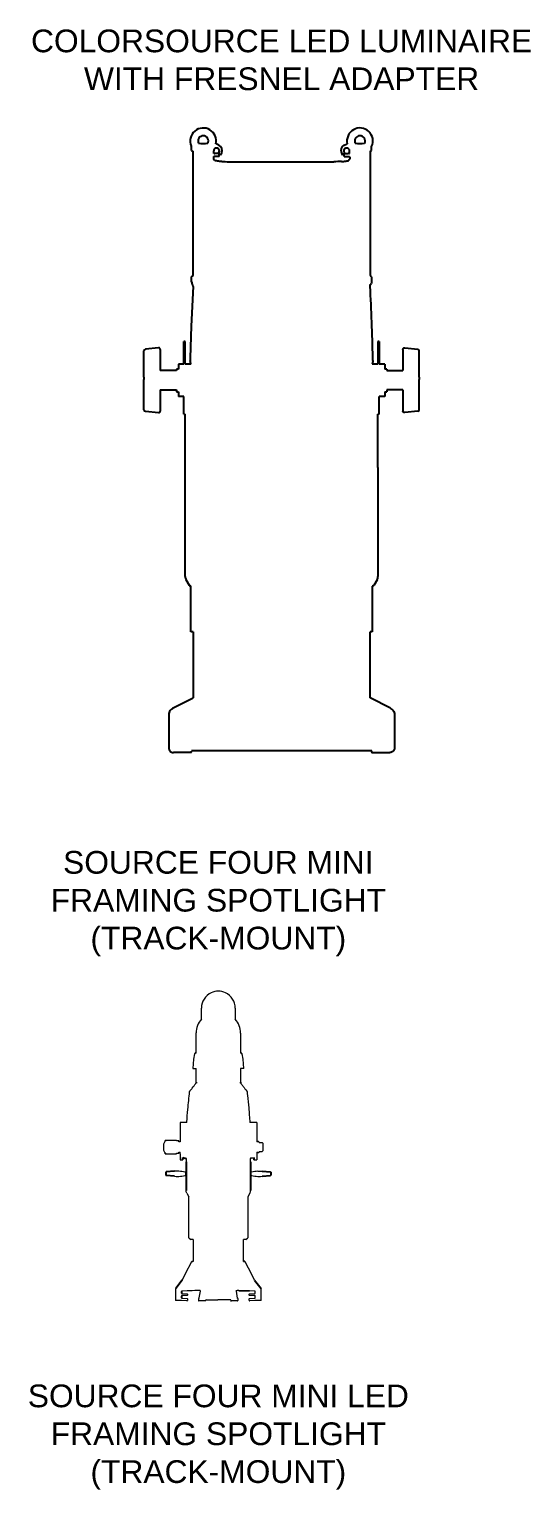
# Model space of a CAD drawing. Header units: inches. Extents: x 0 to 310, y 0 to 246.
# Drawn here: x 42.7 to 62, y 189.3 to 245.5 of the extents above; entities that cross this region are included whole.
import ezdxf

# ---------------------------------------------------------------- set-up
doc = ezdxf.new("R2010")
doc.units = ezdxf.units.IN
doc.header["$MEASUREMENT"] = 0
doc.layers.add('TEXT', color=1, linetype='Continuous')
doc.styles.add('ARIAL', font='arial.ttf')

msp = doc.modelspace()

# ---------------------------------------------------------------- linework, layer by layer
for p, q in [((48.95, 240.864), (48.95, 240.988)), ((49, 240.842), (49, 236.045)), ((49.803, 240.749), (49.803, 240.849)), ((55.03, 240.749), (55.03, 240.849)), ((55.833, 236.045), (55.833, 240.842)), ((55.883, 240.864), (55.883, 241.014)), ((49.805, 240.622), (49.792, 240.609)), ((49.792, 240.609), (49.792, 240.555)), ((49.795, 240.526), (49.794, 240.527)), ((49.833, 240.481), (49.795, 240.526)), ((49.816, 240.747), (49.803, 240.747)), ((49.805, 240.622), (49.805, 240.627)), ((50.013, 240.627), (49.805, 240.627)), ((49.968, 240.743), (49.851, 240.745)), ((50.001, 240.763), (50.045, 240.721)), ((50.013, 240.627), (50.013, 240.74)), ((54.832, 240.763), (54.788, 240.721)), ((54.82, 240.627), (54.82, 240.74)), ((54.82, 240.627), (55.028, 240.627)), ((54.865, 240.743), (54.981, 240.745)), ((55, 240.481), (55.037, 240.526)), ((55.017, 240.747), (55.03, 240.747)), ((55.028, 240.622), (55.028, 240.627)), ((55.028, 240.622), (55.04, 240.609)), ((55.037, 240.526), (55.038, 240.527)), ((55.04, 240.609), (55.04, 240.555)), ((48.95, 235.801), (48.95, 235.998)), ((55.883, 235.998), (55.883, 235.801)), ((48.991, 235.696), (48.966, 235.738)), ((55.842, 235.696), (55.866, 235.738)), ((48.706, 233.506), (48.658, 233.506)), ((48.658, 232.631), (48.658, 233.506)), ((48.706, 232.631), (48.706, 233.506)), ((56.174, 233.506), (56.126, 233.506)), ((56.126, 233.506), (56.126, 232.631)), ((56.174, 233.506), (56.174, 232.631)), ((47.12, 232.132), (47.12, 233.148)), ((47.678, 233.261), (47.176, 233.21)), ((47.745, 233.201), (47.745, 232.388)), ((57.088, 233.201), (57.088, 232.388)), ((57.155, 233.261), (57.657, 233.21)), ((57.713, 232.132), (57.713, 233.148)), ((48.37, 232.388), (47.745, 232.388)), ((48.448, 232.444), (48.37, 232.444)), ((48.37, 232.444), (48.37, 232.388)), ((48.448, 232.631), (48.448, 232.444)), ((48.658, 232.631), (48.448, 232.631)), ((48.706, 232.631), (48.706, 232.741)), ((48.925, 232.631), (48.706, 232.631)), ((48.903, 232.769), (48.902, 232.772)), ((56.126, 232.631), (55.908, 232.631)), ((55.93, 232.769), (55.931, 232.772)), ((56.385, 232.631), (56.174, 232.631)), ((56.385, 232.631), (56.385, 232.444)), ((56.463, 232.444), (56.385, 232.444)), ((56.463, 232.444), (56.463, 232.388)), ((56.463, 232.388), (57.088, 232.388)), ((47.12, 232.132), (47.12, 232.037)), ((47.12, 230.954), (47.12, 232.037)), ((57.713, 232.132), (57.713, 232.037)), ((57.713, 230.954), (57.713, 232.037)), ((47.745, 231.638), (48.37, 231.638)), ((47.745, 231.638), (47.745, 230.825)), ((48.37, 231.638), (48.37, 231.631)), ((48.37, 231.638), (48.37, 231.569)), ((48.37, 231.569), (48.448, 231.569)), ((48.448, 231.569), (48.448, 231.381)), ((48.658, 231.381), (48.448, 231.381)), ((48.658, 230.706), (48.658, 231.381)), ((56.385, 231.381), (56.174, 231.381)), ((56.174, 230.706), (56.174, 231.381)), ((56.385, 231.569), (56.463, 231.569)), ((56.385, 231.569), (56.385, 231.381)), ((57.088, 231.638), (56.463, 231.638)), ((56.463, 231.638), (56.463, 231.569)), ((56.463, 231.569), (56.463, 231.569)), ((57.088, 231.638), (57.088, 230.825)), ((47.12, 230.877), (47.12, 230.954)), ((47.176, 230.815), (47.678, 230.764)), ((48.658, 230.706), (48.706, 230.706)), ((48.706, 228.65), (48.706, 230.706)), ((56.174, 230.706), (56.126, 230.706)), ((56.126, 228.65), (56.126, 230.706)), ((57.657, 230.815), (57.155, 230.764)), ((57.713, 230.877), (57.713, 230.954)), ((48.721, 228.65), (48.706, 228.65)), ((48.706, 224.449), (48.706, 228.65)), ((56.111, 228.65), (56.126, 228.65)), ((56.126, 228.65), (56.126, 224.449)), ((48.866, 224.106), (48.74, 224.324)), ((48.868, 224.103), (48.866, 224.106)), ((48.87, 224.099), (48.868, 224.103)), ((48.926, 222.322), (48.926, 224.08)), ((55.906, 224.08), (55.906, 222.322)), ((55.965, 224.103), (55.963, 224.099)), ((55.967, 224.106), (55.965, 224.103)), ((56.093, 224.324), (55.967, 224.106)), ((48.981, 222.322), (48.926, 222.322)), ((49.009, 222.322), (48.981, 222.322)), ((49.009, 222.322), (49.009, 219.78)), ((55.824, 219.78), (55.824, 222.322)), ((55.906, 222.322), (55.824, 222.322)), ((48.221, 219.378), (49.009, 219.78)), ((56.611, 219.378), (55.824, 219.78)), ((48.073, 219.14), (48.073, 217.849)), ((48.073, 219.14), (48.073, 217.849)), ((48.073, 219.14), (48.073, 219.14)), ((48.221, 219.378), (48.221, 219.378)), ((48.221, 219.378), (48.226, 219.37)), ((56.611, 219.378), (56.607, 219.37)), ((56.611, 219.378), (56.611, 219.378)), ((56.76, 219.14), (56.76, 217.849)), ((56.76, 219.14), (56.76, 217.849)), ((56.76, 219.14), (56.76, 219.14)), ((48.073, 217.849), (48.073, 217.849)), ((56.76, 217.849), (56.76, 217.849)), ((48.258, 217.669), (48.253, 217.669)), ((48.915, 217.669), (48.258, 217.669)), ((48.93, 217.669), (48.915, 217.669)), ((48.945, 217.684), (48.945, 217.699)), ((48.945, 217.699), (48.945, 217.699)), ((55.884, 217.73), (48.949, 217.73)), ((55.887, 217.684), (55.887, 217.699)), ((55.887, 217.699), (55.887, 217.699)), ((55.902, 217.669), (55.917, 217.669)), ((55.917, 217.669), (56.575, 217.669)), ((56.575, 217.669), (56.58, 217.669)), ((49.1, 206.094), (49.086, 206.09)), ((50.864, 206.094), (50.879, 206.09)), ((49.128, 204.968), (49.124, 204.94)), ((50.836, 204.969), (50.841, 204.94)), ((51.075, 204.632), (51.081, 204.624)), ((47.94, 202.727), (47.939, 202.705)), ((48.373, 202.727), (48.373, 202.708)), ((48.467, 202.708), (48.467, 202.668)), ((51.497, 202.681), (51.497, 202.668)), ((51.55, 202.661), (51.55, 202.648)), ((47.939, 202.238), (47.94, 202.215)), ((48.373, 202.235), (48.373, 202.215)), ((48.467, 202.275), (48.467, 202.235)), ((48.614, 201.981), (48.614, 202.071)), ((48.614, 202.071), (48.743, 202.038)), ((51.229, 202.05), (51.222, 202.038)), ((51.35, 202.071), (51.35, 201.981)), ((51.497, 202.275), (51.497, 202.261)), ((51.55, 202.295), (51.55, 202.281)), ((47.965, 201.503), (47.965, 201.393)), ((48.298, 201.538), (47.977, 201.516)), ((48.742, 201.9), (48.742, 201.45)), ((48.742, 201.435), (48.742, 200.793)), ((51.222, 201.9), (51.222, 201.45)), ((51.222, 201.435), (51.222, 200.793)), ((51.666, 201.538), (51.987, 201.516)), ((52, 201.503), (52, 201.393)), ((48.298, 201.348), (47.977, 201.38)), ((51.666, 201.348), (51.987, 201.38)), ((50.998, 198.065), (50.947, 198.067)), ((48.586, 197.348), (48.342, 197.025)), ((50.769, 196.946), (51.17, 196.932)), ((51.379, 197.347), (51.627, 197.018)), ((48.565, 196.91), (48.565, 196.841)), ((48.565, 196.733), (48.565, 196.663)), ((49.222, 196.641), (49.221, 196.634)), ((50.467, 196.562), (50.484, 196.551)), ((50.729, 196.637), (50.725, 196.637))]:
    msp.add_line(p, q)
at = {"linetype": 'Continuous', "lineweight": 15}
for p, q in [((49.332, 207.398), (49.332, 207.829)), ((50.632, 207.826), (50.632, 207.395)), ((49.128, 206.094), (49.128, 206.868)), ((50.836, 206.865), (50.836, 206.868)), ((50.836, 206.865), (50.836, 206.094)), ((49.071, 206.07), (49.029, 205.858)), ((49.128, 206.094), (49.101, 206.094)), ((50.864, 206.094), (50.836, 206.094)), ((50.936, 205.858), (50.893, 206.07)), ((49.029, 205.858), (48.998, 205.503)), ((48.998, 205.503), (49.128, 205.503)), ((49.128, 204.968), (49.128, 205.503)), ((50.967, 205.503), (50.836, 205.503)), ((50.836, 205.503), (50.836, 204.969)), ((50.967, 205.503), (50.936, 205.858)), ((48.883, 204.624), (48.886, 204.628)), ((48.886, 204.628), (48.889, 204.632)), ((48.509, 203.416), (48.509, 202.668)), ((48.769, 203.416), (48.509, 203.416)), ((51.458, 203.416), (51.194, 203.416)), ((51.458, 203.416), (51.458, 202.668)), ((48.373, 202.727), (47.94, 202.727)), ((48.467, 202.708), (48.373, 202.708)), ((48.509, 202.668), (48.467, 202.668)), ((51.497, 202.668), (51.458, 202.668)), ((51.53, 202.681), (51.497, 202.681)), ((51.669, 202.638), (51.56, 202.638)), ((51.689, 202.618), (51.689, 202.419)), ((47.94, 202.215), (48.373, 202.215)), ((48.373, 202.235), (48.467, 202.235)), ((48.467, 202.275), (48.509, 202.275)), ((48.509, 202.216), (48.509, 202.275)), ((48.509, 202.216), (48.509, 201.981)), ((51.236, 202.052), (51.336, 202.056)), ((51.458, 202.275), (51.497, 202.275)), ((51.458, 202.275), (51.458, 202.216)), ((51.458, 202.216), (51.458, 201.981)), ((51.497, 202.261), (51.53, 202.261)), ((51.56, 202.305), (51.669, 202.305)), ((51.689, 202.419), (51.689, 202.325)), ((48.386, 201.542), (48.38, 201.542)), ((48.509, 201.981), (48.614, 201.981)), ((48.73, 201.488), (48.729, 201.488)), ((48.732, 201.45), (48.732, 201.481)), ((48.732, 201.481), (48.732, 201.481)), ((48.736, 201.45), (48.732, 201.45)), ((48.732, 201.405), (48.732, 201.435)), ((48.736, 201.435), (48.732, 201.435)), ((48.742, 201.45), (48.736, 201.45)), ((48.742, 201.435), (48.736, 201.435)), ((51.222, 201.85), (51.222, 201.851)), ((51.222, 201.45), (51.229, 201.45)), ((51.222, 201.435), (51.229, 201.435)), ((51.229, 201.45), (51.232, 201.45)), ((51.229, 201.435), (51.232, 201.435)), ((51.232, 201.45), (51.232, 201.481)), ((51.232, 201.481), (51.232, 201.481)), ((51.232, 201.405), (51.232, 201.435)), ((51.235, 201.488), (51.235, 201.488)), ((51.35, 201.981), (51.458, 201.981)), ((51.579, 201.542), (51.584, 201.542)), ((48.729, 201.397), (48.729, 201.397)), ((48.732, 201.405), (48.732, 201.405)), ((51.232, 201.405), (51.232, 201.405)), ((51.235, 201.397), (51.235, 201.397)), ((48.769, 200.695), (48.851, 200.553)), ((48.851, 198.979), (48.851, 200.553)), ((51.196, 200.695), (51.114, 200.553)), ((51.114, 200.553), (51.114, 198.979)), ((48.851, 198.979), (48.919, 198.91)), ((49.018, 198.91), (48.919, 198.91)), ((49.018, 198.91), (49.018, 198.066)), ((50.947, 198.067), (50.947, 198.91)), ((51.045, 198.91), (50.947, 198.91)), ((51.045, 198.91), (51.114, 198.979)), ((49.018, 198.066), (48.966, 198.065)), ((48.334, 197.001), (48.334, 196.582)), ((48.78, 196.932), (48.579, 196.925)), ((50.677, 196.923), (50.673, 196.95)), ((50.673, 196.95), (50.701, 196.949)), ((50.758, 196.947), (50.701, 196.949)), ((51.386, 196.925), (51.184, 196.932)), ((51.63, 196.582), (51.63, 197.009)), ((48.353, 196.567), (48.349, 196.567)), ((48.387, 196.565), (48.353, 196.567)), ((48.568, 196.559), (48.398, 196.565)), ((48.776, 196.552), (48.568, 196.559)), ((48.579, 196.826), (48.777, 196.819)), ((48.777, 196.755), (48.579, 196.748)), ((48.579, 196.648), (48.777, 196.641)), ((48.791, 196.804), (48.791, 196.77)), ((48.791, 196.626), (48.791, 196.567)), ((49.221, 196.634), (49.216, 196.567)), ((49.483, 196.551), (49.233, 196.551)), ((49.498, 196.575), (49.498, 196.566)), ((50.467, 196.59), (49.967, 196.59)), ((50.467, 196.562), (50.467, 196.59)), ((50.708, 196.551), (50.484, 196.551)), ((50.718, 196.654), (50.677, 196.923)), ((50.747, 196.593), (50.745, 196.623)), ((50.747, 196.593), (50.747, 196.594)), ((51.173, 196.77), (51.173, 196.804)), ((51.173, 196.567), (51.173, 196.626)), ((51.188, 196.819), (51.385, 196.826)), ((51.385, 196.748), (51.188, 196.755)), ((51.188, 196.641), (51.378, 196.648)), ((51.386, 196.559), (51.189, 196.552)), ((51.575, 196.565), (51.408, 196.559)), ((51.616, 196.567), (51.575, 196.565)), ((51.629, 196.582), (51.63, 196.582))]:
    msp.add_line(p, q, dxfattribs=at)
at = {"flags": 128}
for points in [[(50.127, 240.849), (50.127, 240.849), (50.113, 240.938), (50.068, 241.019), (50.007, 241.07), (49.894, 241.119), (49.889, 241.12)], [(54.706, 240.849), (54.706, 240.849), (54.72, 240.938), (54.765, 241.019), (54.825, 241.07), (54.939, 241.119), (54.944, 241.12)], [(49.792, 240.555), (49.793, 240.535), (49.794, 240.527)], [(50.111, 240.438), (50.067, 240.441), (50.027, 240.445), (49.992, 240.448), (49.947, 240.453), (49.909, 240.459), (49.869, 240.466), (49.843, 240.474), (49.833, 240.481)], [(54.722, 240.438), (54.766, 240.441), (54.806, 240.445), (54.841, 240.448), (54.886, 240.453), (54.923, 240.459), (54.963, 240.466), (54.99, 240.474), (55, 240.481)], [(55.04, 240.555), (55.039, 240.535), (55.038, 240.527)], [(48.999, 236.023), (48.962, 236.01), (48.95, 236), (48.95, 235.998)], [(48.95, 235.803), (48.957, 235.761), (48.966, 235.74)], [(55.883, 235.803), (55.876, 235.761), (55.866, 235.74)], [(49.008, 235.628), (48.937, 234.095), (48.903, 232.879)], [(49.008, 235.628), (49.003, 235.67), (48.991, 235.698)], [(55.825, 235.628), (55.83, 235.67), (55.842, 235.698)]]:
    msp.add_lwpolyline(points, dxfattribs=at)
at = {"linetype": 'Continuous', "lineweight": 15, "flags": 128}
for points in [[(48.954, 198.057), (48.708, 197.583), (48.586, 197.348)], [(48.967, 198.065), (48.988, 198.065), (48.996, 198.066)], [(51.379, 197.347), (51.27, 197.558), (51.011, 198.057)], [(48.335, 197.001), (48.335, 197.001), (48.336, 197.001)], [(48.342, 197.025), (48.342, 197.025), (48.343, 197.025)], [(49.279, 196.949), (49.081, 196.942), (48.975, 196.939), (48.879, 196.935), (48.794, 196.932)], [(48.349, 196.567), (48.349, 196.567), (48.349, 196.567)]]:
    msp.add_lwpolyline(points, dxfattribs=at)
for centre, radius, start, end in [((49.401, 241.23), 0.5, 347.2087, 202.8389), ((49.401, 241.23), 0.2, 90, 206.9064), ((49.401, 241.23), 0.2, 333.0936, 90), ((55.432, 241.23), 0.5, 334.3134, 192.7913), ((55.432, 241.23), 0.2, 90, 206.9064), ((55.432, 241.23), 0.2, 333.0936, 90), ((48.825, 240.988), 0.125, 0, 22.8389), ((49.017, 240.946), 0.106, 230.3483, 260.5349), ((49.401, 245.02), 3.884, 267.3681, 272.6319), ((49.912, 240.849), 0.109, 323.3501, 180), ((49.912, 240.849), 0.215, 316.284, 0), ((54.921, 240.849), 0.215, 180, 223.716), ((54.921, 240.849), 0.109, 0, 216.6499), ((55.432, 245.02), 3.884, 267.3681, 272.6319), ((55.815, 240.946), 0.106, 279.4651, 309.3632), ((50.012, 240.775), 0.016, 143.3441, 226.006), ((50.174, 240.842), 0.177, 223.1719, 232.8989), ((54.659, 240.842), 0.177, 307.1011, 316.8281), ((54.821, 240.775), 0.016, 313.994, 36.6559), ((48.756, 236.042), 0.245, 355.4059, 359.5379), ((56.077, 236.042), 0.244, 180.4616, 184.5947), ((55.82, 235.934), 0.0895, 45.1408, 81.4282), ((-23.301, 231.23), 79.248, 1.19229, 3.18185), ((47.182, 233.148), 0.0625, 95.7335, 180), ((57.65, 233.148), 0.0625, 0, 84.2665), ((50.387, 232.825), 1.486, 177.2789, 182.0262), ((44.527, 232), 4.443, 8.1621, 9.9671), ((60.306, 232), 4.443, 170.0329, 171.8379), ((53.369, 232.818), 2.562, 358.9708, 1.7241), ((47.182, 230.877), 0.0625, 180, 264.2665), ((57.65, 230.877), 0.0625, 275.7335, 0), ((48.956, 224.449), 0.25, 180, 210), ((48.883, 224.107), 0.015, 210, 255), ((55.95, 224.107), 0.015, 285, 330), ((55.876, 224.449), 0.25, 330, 0), ((48.93, 217.684), 0.015, 270, 0), ((55.902, 217.684), 0.015, 180, 270)]:
    msp.add_arc(centre, radius, start, end)
at = {"linetype": 'Continuous', "lineweight": 15}
for centre, radius, start, end in [((49.982, 207.826), 0.65, 115.1054, 179.7345), ((49.982, 207.826), 0.65, 64.9002, 115.1054), ((49.982, 207.826), 0.65, 0.0003, 64.9002), ((49.915, 206.868), 0.787, 137.7314, 180), ((50.049, 206.865), 0.787, 0, 42.2686), ((51.53, 202.661), 0.02, 0, 90), ((51.56, 202.648), 0.01, 180, 270), ((51.669, 202.618), 0.02, 0, 90), ((72.331, 201.9), 23.588, 179.6649, 180), ((27.634, 201.9), 23.588, 0, 0.3354), ((51.335, 202.071), 0.015, 272, 0), ((51.53, 202.281), 0.02, 270, 0), ((51.56, 202.295), 0.01, 90, 180), ((51.669, 202.325), 0.02, 270, 0), ((48.28, 199.187), 2.362, 79.7087, 85.6364), ((51.684, 199.187), 2.362, 94.3636, 100.2913), ((48.614, 206.259), 4.921, 266.3172, 267.6716), ((48.43, 201.735), 0.394, 267.6716, 274.3636), ((48.28, 203.698), 2.362, 274.3636, 280.2913), ((51.684, 203.698), 2.362, 259.7087, 265.6364), ((51.534, 201.735), 0.394, 265.6364, 272.3284), ((51.35, 206.259), 4.921, 272.3284, 273.6828), ((48.967, 198.05), 0.015, 89.9191, 152.3197), ((48.967, 198.05), 0.015, 92.0037, 152.5602), ((50.998, 198.05), 0.015, 27.6529, 90.0809), ((51.615, 197.009), 0.015, 0, 36.6731), ((48.349, 196.582), 0.015, 180, 268), ((48.58, 196.841), 0.015, 180, 268), ((48.58, 196.733), 0.015, 92, 180), ((48.58, 196.663), 0.015, 261.6109, 268), ((48.776, 196.567), 0.015, 268, 0), ((48.776, 196.804), 0.015, 0, 88), ((48.776, 196.77), 0.015, 272, 0), ((48.776, 196.626), 0.015, 0, 88), ((49.23, 196.566), 0.015, 175.3921, 269.9992), ((50.708, 196.591), 0.0394, 270, 4.3125), ((50.73, 196.622), 0.015, 4.6355, 91.0086), ((51.188, 196.804), 0.015, 92, 180), ((51.188, 196.77), 0.015, 180, 268), ((51.188, 196.626), 0.015, 92, 180), ((51.188, 196.567), 0.015, 180, 272), ((51.385, 196.91), 0.015, 360, 88), ((51.385, 196.841), 0.015, 272, 0), ((51.385, 196.733), 0.015, 0, 88), ((51.385, 196.663), 0.015, 272, 0), ((51.615, 196.582), 0.015, 272, 0)]:
    msp.add_arc(centre, radius, start, end, dxfattribs=at)
for centre, major_axis, ratio, start_param, end_param in [((49.804, 240.749), (0, 0.015), 0.034921, 1.570796, 1.6954), ((49.896, 240.748), (-0.09, 0), 0.034921, 0.467103, 1.047198), ((49.923, 240.74), (-0.09, 0), 0.034921, 3.106686, 4.18879), ((50.444, 240.454), (-0.45, 0), 0.052408, 0.735709, 1.489711), ((52.416, 241.726), (-24.8, 0), 0.052408, 1.489711, 1.651882), ((47.682, 233.2), (0.0625, 0.0018), 0.960296, 6.255461, 6.461585), ((47.682, 230.825), (0.0625, -0.0018), 0.960296, 6.104786, 6.310909)]:
    msp.add_ellipse(centre, major_axis=major_axis, ratio=ratio, start_param=start_param, end_param=end_param)
at = {"extrusion": (0, 0, -1)}
for centre, major_axis, ratio, start_param, end_param in [((54.389, 240.454), (0.45, 0), 0.052408, 0.735709, 1.489711), ((54.91, 240.74), (0.09, 0), 0.034921, 3.106686, 4.18879), ((54.936, 240.748), (0.09, 0), 0.034921, 0.467103, 1.047198), ((55.029, 240.749), (0, 0.015), 0.034921, 1.570796, 1.6954), ((57.15, 233.2), (-0.0625, 0.0018), 0.960296, 6.255461, 6.461585), ((57.15, 230.825), (-0.0625, -0.0018), 0.960296, 6.104786, 6.310909)]:
    msp.add_ellipse(centre, major_axis=major_axis, ratio=ratio, start_param=start_param, end_param=end_param, dxfattribs=at)
for points, knots in [([(47.743, 233.214), (47.741, 233.22), (47.737, 233.234), (47.722, 233.25), (47.703, 233.259), (47.687, 233.262), (47.679, 233.261), (47.678, 233.26)], [0, 0, 0, 0, 0.226504, 0.472221, 0.724992, 0.959122, 1, 1, 1, 1]), ([(57.089, 233.214), (57.091, 233.22), (57.096, 233.234), (57.111, 233.25), (57.13, 233.259), (57.146, 233.262), (57.153, 233.261), (57.155, 233.26)], [0, 0, 0, 0, 0.226504, 0.472221, 0.724992, 0.959122, 1, 1, 1, 1]), ([(47.678, 230.765), (47.68, 230.765), (47.689, 230.763), (47.706, 230.767), (47.725, 230.778), (47.738, 230.794), (47.742, 230.806), (47.743, 230.811)], [0, 0, 0, 0, 0.071073, 0.319663, 0.566242, 0.825524, 1, 1, 1, 1]), ([(57.155, 230.765), (57.153, 230.765), (57.143, 230.763), (57.127, 230.767), (57.107, 230.778), (57.095, 230.794), (57.091, 230.806), (57.089, 230.811)], [0, 0, 0, 0, 0.071073, 0.319663, 0.566242, 0.825524, 1, 1, 1, 1]), ([(48.926, 224.08), (48.925, 224.08), (48.909, 224.084), (48.893, 224.088), (48.879, 224.092)], [0.3976711, 0.3976711, 0.3976711, 0.3976711, 0.4692941, 1, 1, 1, 1]), ([(55.954, 224.092), (55.939, 224.088), (55.923, 224.084), (55.908, 224.08), (55.906, 224.08)], [0, 0, 0, 0, 0.5457924, 0.6023467, 0.6023467, 0.6023467, 0.6023467]), ([(48.22, 219.368), (48.195, 219.354), (48.146, 219.325), (48.096, 219.255), (48.075, 219.19), (48.073, 219.151), (48.073, 219.14)], [0, 0, 0, 0, 0.294443, 0.588901, 0.883216, 1, 1, 1, 1]), ([(48.22, 219.368), (48.22, 219.368), (48.221, 219.368), (48.223, 219.368), (48.225, 219.369), (48.227, 219.369), (48.227, 219.369)], [0, 0, 0, 0, 0.094747, 0.430745, 0.775046, 1, 1, 1, 1]), ([(56.613, 219.368), (56.613, 219.368), (56.612, 219.368), (56.61, 219.368), (56.608, 219.369), (56.606, 219.369), (56.606, 219.369)], [0, 0, 0, 0, 0.094747, 0.430745, 0.775046, 1, 1, 1, 1]), ([(56.613, 219.368), (56.638, 219.354), (56.687, 219.325), (56.737, 219.255), (56.758, 219.19), (56.76, 219.151), (56.76, 219.14)], [0, 0, 0, 0, 0.294443, 0.588901, 0.883216, 1, 1, 1, 1]), ([(48.073, 217.849), (48.075, 217.829), (48.079, 217.789), (48.11, 217.735), (48.155, 217.694), (48.203, 217.674), (48.236, 217.67), (48.25, 217.669), (48.253, 217.669)], [0, 0, 0, 0, 0.2144801, 0.4289529, 0.6434861, 0.8581566, 0.9652206, 1, 1, 1, 1]), ([(56.76, 217.849), (56.758, 217.829), (56.754, 217.789), (56.723, 217.735), (56.678, 217.694), (56.63, 217.674), (56.597, 217.67), (56.583, 217.669), (56.58, 217.669)], [0, 0, 0, 0, 0.2144801, 0.4289529, 0.6434861, 0.8581566, 0.9652206, 1, 1, 1, 1]), ([(48.946, 217.699), (48.946, 217.703), (48.946, 217.711), (48.947, 217.722), (48.948, 217.727), (48.949, 217.729)], [0, 0, 0, 0, 0.303144, 0.757861, 1, 1, 1, 1]), ([(55.887, 217.699), (55.887, 217.703), (55.887, 217.711), (55.886, 217.722), (55.885, 217.727), (55.884, 217.729), (55.884, 217.73), (55.884, 217.73), (55.884, 217.73)], [0, 0, 0, 0, 0.303144, 0.757861, 1, 1, 1, 1.044933, 1.044933, 1.044933, 1.044933])]:
    msp.add_open_spline(points, degree=3, knots=knots)
at = {"linetype": 'Continuous', "lineweight": 15}
for points, knots in [([(49.086, 206.09), (49.085, 206.09), (49.081, 206.088), (49.076, 206.082), (49.072, 206.075), (49.071, 206.071), (49.071, 206.07)], [0, 0, 0, 0, 0.089049, 0.500325, 0.910674, 1, 1, 1, 1]), ([(50.893, 206.07), (50.893, 206.072), (50.892, 206.077), (50.888, 206.083), (50.883, 206.088), (50.879, 206.09), (50.879, 206.09)], [0, 0, 0, 0, 0.180006, 0.576289, 0.893325, 1, 1, 1, 1]), ([(48.889, 204.632), (48.893, 204.637), (48.922, 204.674), (48.998, 204.772), (49.07, 204.864), (49.118, 204.926)], [0, 0, 0, 0, 0.053529, 0.375787, 1, 1, 1, 1]), ([(49.118, 204.926), (49.12, 204.928), (49.123, 204.933), (49.124, 204.938), (49.124, 204.94)], [0, 0, 0, 0, 0.6305314, 1, 1, 1, 1]), ([(50.841, 204.94), (50.841, 204.937), (50.842, 204.932), (50.846, 204.927), (50.847, 204.926)], [0, 0, 0, 0, 0.629333, 1, 1, 1, 1]), ([(50.847, 204.926), (50.853, 204.918), (50.884, 204.878), (50.96, 204.78), (51.03, 204.69), (51.075, 204.632)], [0, 0, 0, 0, 0.080565, 0.402822, 1, 1, 1, 1]), ([(48.769, 203.416), (48.77, 203.425), (48.781, 203.593), (48.811, 203.991), (48.852, 204.38), (48.877, 204.609)], [0, 0, 0, 0, 0.021512, 0.422369, 1, 1, 1, 1]), ([(48.877, 204.609), (48.878, 204.612), (48.879, 204.617), (48.882, 204.622), (48.883, 204.624)], [0, 0, 0, 0, 0.619127, 1, 1, 1, 1]), ([(51.081, 204.624), (51.083, 204.621), (51.086, 204.616), (51.087, 204.611), (51.088, 204.609)], [0, 0, 0, 0, 0.618747, 1, 1, 1, 1]), ([(51.088, 204.609), (51.089, 204.599), (51.094, 204.549), (51.118, 204.34), (51.157, 203.953), (51.181, 203.605), (51.194, 203.416)], [0, 0, 0, 0, 0.0250543, 0.1252718, 0.5261614, 1, 1, 1, 1]), ([(47.939, 202.705), (47.933, 202.698), (47.914, 202.675), (47.893, 202.636), (47.882, 202.603), (47.877, 202.59)], [0, 0, 0, 0, 0.213093, 0.684628, 1, 1, 1, 1]), ([(47.877, 202.59), (47.877, 202.59), (47.877, 202.591), (47.877, 202.577), (47.877, 202.551), (47.877, 202.523), (47.877, 202.506), (47.877, 202.502)], [0, 0, 0, 0, 0.147125, 0.404528, 0.661932, 0.919336, 1, 1, 1, 1]), ([(47.877, 202.502), (47.877, 202.489), (47.877, 202.462), (47.877, 202.422), (47.877, 202.387), (47.877, 202.363), (47.877, 202.351), (47.877, 202.352), (47.877, 202.353)], [0, 0, 0, 0, 0.184215, 0.368431, 0.552646, 0.736861, 0.921076, 1, 1, 1, 1]), ([(47.877, 202.353), (47.884, 202.335), (47.897, 202.297), (47.92, 202.259), (47.936, 202.24), (47.939, 202.238)], [0, 0, 0, 0, 0.4266748, 0.9174829, 1, 1, 1, 1]), ([(51.229, 202.05), (51.23, 202.05), (51.231, 202.052), (51.234, 202.052), (51.236, 202.052), (51.236, 202.052)], [0, 0, 0, 0, 0.220297, 0.958734, 1, 1, 1, 1]), ([(47.977, 201.516), (47.977, 201.516), (47.976, 201.516), (47.974, 201.516), (47.97, 201.515), (47.967, 201.512), (47.965, 201.508), (47.964, 201.505), (47.964, 201.503), (47.965, 201.503)], [0, 0, 0, 0, 0.010225, 0.166207, 0.342335, 0.532077, 0.732282, 0.928539, 1, 1, 1, 1]), ([(48.38, 201.542), (48.374, 201.542), (48.346, 201.541), (48.319, 201.539), (48.298, 201.538)], [0, 0, 0, 0, 0.241313, 1, 1, 1, 1]), ([(48.414, 201.543), (48.408, 201.543), (48.398, 201.543), (48.388, 201.542), (48.386, 201.542)], [0, 0, 0, 0, 0.694368, 1, 1, 1, 1]), ([(48.46, 201.543), (48.454, 201.543), (48.438, 201.544), (48.423, 201.544), (48.414, 201.543)], [0, 0, 0, 0, 0.435093, 1, 1, 1, 1]), ([(48.722, 201.492), (48.717, 201.498), (48.705, 201.509), (48.703, 201.511), (48.702, 201.512)], [0, 0, 0, 0, 0.496818, 1, 1, 1, 1]), ([(48.73, 201.488), (48.73, 201.488), (48.729, 201.489), (48.727, 201.491), (48.725, 201.492), (48.723, 201.492), (48.723, 201.492), (48.722, 201.492)], [0, 0, 0, 0, 0.031597, 0.449793, 0.873425, 0.954259, 1, 1, 1, 1]), ([(48.732, 201.481), (48.732, 201.481), (48.732, 201.483), (48.731, 201.485), (48.73, 201.487), (48.73, 201.488)], [0, 0, 0, 0, 0.120183, 0.666505, 1, 1, 1, 1]), ([(51.233, 201.481), (51.233, 201.481), (51.232, 201.483), (51.233, 201.485), (51.234, 201.487), (51.235, 201.488)], [0, 0, 0, 0, 0.120183, 0.666505, 1, 1, 1, 1]), ([(51.235, 201.488), (51.235, 201.488), (51.235, 201.489), (51.237, 201.491), (51.24, 201.492), (51.242, 201.492), (51.242, 201.492), (51.242, 201.492)], [0, 0, 0, 0, 0.031597, 0.449793, 0.873425, 0.954259, 1, 1, 1, 1]), ([(51.242, 201.492), (51.248, 201.498), (51.26, 201.509), (51.261, 201.511), (51.262, 201.512)], [0, 0, 0, 0, 0.496818, 1, 1, 1, 1]), ([(51.504, 201.543), (51.511, 201.543), (51.526, 201.544), (51.542, 201.544), (51.55, 201.543)], [0, 0, 0, 0, 0.435093, 1, 1, 1, 1]), ([(51.55, 201.543), (51.557, 201.543), (51.567, 201.543), (51.576, 201.542), (51.579, 201.542)], [0, 0, 0, 0, 0.694368, 1, 1, 1, 1]), ([(51.584, 201.542), (51.591, 201.542), (51.618, 201.541), (51.646, 201.539), (51.666, 201.538)], [0, 0, 0, 0, 0.241313, 1, 1, 1, 1]), ([(51.987, 201.516), (51.987, 201.516), (51.988, 201.516), (51.991, 201.516), (51.994, 201.515), (51.998, 201.512), (52, 201.508), (52, 201.505), (52, 201.503), (52, 201.503)], [0, 0, 0, 0, 0.010225, 0.166207, 0.342335, 0.532077, 0.732282, 0.928539, 1, 1, 1, 1]), ([(47.965, 201.393), (47.964, 201.392), (47.964, 201.39), (47.965, 201.387), (47.967, 201.383), (47.97, 201.381), (47.973, 201.38), (47.975, 201.379), (47.977, 201.379), (47.977, 201.38)], [0, 0, 0, 0, 0.086769, 0.286611, 0.50326, 0.67097, 0.809879, 0.927231, 1, 1, 1, 1]), ([(48.722, 201.393), (48.717, 201.387), (48.705, 201.376), (48.703, 201.375), (48.702, 201.374)], [0, 0, 0, 0, 0.496818, 1, 1, 1, 1]), ([(48.73, 201.398), (48.73, 201.398), (48.729, 201.396), (48.727, 201.395), (48.725, 201.393), (48.723, 201.393), (48.723, 201.393), (48.722, 201.393)], [0, 0, 0, 0, 0.03897, 0.453982, 0.874388, 0.954608, 1, 1, 1, 1]), ([(48.73, 201.398), (48.73, 201.398), (48.731, 201.399), (48.732, 201.402), (48.732, 201.404), (48.732, 201.405)], [0, 0, 0, 0, 0.141698, 0.734741, 1, 1, 1, 1]), ([(51.235, 201.398), (51.235, 201.398), (51.233, 201.399), (51.233, 201.402), (51.233, 201.404), (51.233, 201.405)], [0, 0, 0, 0, 0.141698, 0.734741, 1, 1, 1, 1]), ([(51.235, 201.398), (51.235, 201.398), (51.235, 201.396), (51.237, 201.395), (51.24, 201.393), (51.242, 201.393), (51.242, 201.393), (51.242, 201.393)], [0, 0, 0, 0, 0.03897, 0.453982, 0.874388, 0.954608, 1, 1, 1, 1]), ([(51.242, 201.393), (51.248, 201.387), (51.26, 201.376), (51.261, 201.375), (51.262, 201.374)], [0, 0, 0, 0, 0.496818, 1, 1, 1, 1]), ([(52, 201.393), (52, 201.392), (52, 201.39), (52, 201.387), (51.997, 201.383), (51.994, 201.381), (51.992, 201.38), (51.989, 201.379), (51.988, 201.379), (51.987, 201.38)], [0, 0, 0, 0, 0.086769, 0.286611, 0.50326, 0.67097, 0.809879, 0.927231, 1, 1, 1, 1]), ([(48.769, 200.695), (48.761, 200.71), (48.746, 200.742), (48.743, 200.776), (48.742, 200.793)], [0, 0, 0, 0, 0.499117, 1, 1, 1, 1]), ([(51.196, 200.695), (51.204, 200.71), (51.219, 200.742), (51.221, 200.776), (51.222, 200.793)], [0, 0, 0, 0, 0.499117, 1, 1, 1, 1]), ([(48.343, 197.024), (48.341, 197.023), (48.337, 197.017), (48.334, 197.009), (48.335, 197.002), (48.335, 197.001)], [0, 0, 0, 0, 0.260802, 0.851148, 1, 1, 1, 1]), ([(48.343, 197.025), (48.341, 197.021), (48.337, 197.014), (48.336, 197.006), (48.336, 197.001)], [0, 0, 0, 0, 0.496339, 1, 1, 1, 1]), ([(48.794, 196.932), (48.792, 196.932), (48.788, 196.932), (48.783, 196.932), (48.78, 196.932)], [0, 0, 0, 0, 0.51442, 1, 1, 1, 1]), ([(49.279, 196.937), (49.278, 196.934), (49.265, 196.843), (49.251, 196.752), (49.237, 196.665)], [0, 0, 0, 0, 0.037736, 1, 1, 1, 1]), ([(49.279, 196.949), (49.279, 196.949), (49.279, 196.947), (49.279, 196.942), (49.279, 196.939), (49.279, 196.937)], [0, 0, 0, 0, 0.251007, 0.635173, 1, 1, 1, 1]), ([(50.769, 196.946), (50.767, 196.947), (50.762, 196.947), (50.759, 196.947), (50.758, 196.947)], [0, 0, 0, 0, 0.50045, 1, 1, 1, 1]), ([(51.184, 196.932), (51.182, 196.932), (51.176, 196.932), (51.172, 196.932), (51.17, 196.932)], [0, 0, 0, 0, 0.5085076, 1, 1, 1, 1]), ([(48.398, 196.565), (48.395, 196.565), (48.39, 196.565), (48.388, 196.565), (48.387, 196.565)], [0, 0, 0, 0, 0.497283, 1, 1, 1, 1]), ([(48.579, 196.925), (48.578, 196.925), (48.575, 196.924), (48.571, 196.922), (48.568, 196.919), (48.566, 196.916), (48.565, 196.914), (48.565, 196.912), (48.565, 196.91), (48.565, 196.91)], [0, 0, 0, 0, 0.226238, 0.442252, 0.634602, 0.786217, 0.817597, 0.968043, 1, 1, 1, 1]), ([(48.565, 196.663), (48.565, 196.662), (48.565, 196.658), (48.568, 196.654), (48.571, 196.651), (48.575, 196.649), (48.577, 196.649), (48.578, 196.649)], [0, 0, 0, 0, 0.188823, 0.392787, 0.6271, 0.898654, 1, 1, 1, 1]), ([(49.23, 196.648), (49.229, 196.647), (49.228, 196.646), (49.227, 196.646), (49.226, 196.645), (49.226, 196.645), (49.225, 196.644), (49.223, 196.642), (49.223, 196.641), (49.222, 196.641)], [0, 0, 0, 0, 0.226799, 0.492978, 0.61645, 0.677302, 0.738576, 0.888389, 1, 1, 1, 1]), ([(49.237, 196.665), (49.237, 196.664), (49.237, 196.66), (49.235, 196.655), (49.233, 196.651), (49.23, 196.648), (49.23, 196.648), (49.23, 196.648)], [0, 0, 0, 0, 0.146233, 0.349609, 0.572064, 0.821124, 1, 1, 1, 1]), ([(49.233, 196.551), (49.231, 196.551), (49.23, 196.551), (49.23, 196.551), (49.23, 196.551)], [0, 0, 0, 0, 0.775054, 1, 1, 1, 1]), ([(49.483, 196.551), (49.483, 196.551), (49.485, 196.551), (49.488, 196.552), (49.492, 196.554), (49.495, 196.558), (49.497, 196.562), (49.498, 196.565), (49.498, 196.566)], [0, 0, 0, 0, 0.006164, 0.26918, 0.479481, 0.660149, 0.829848, 1, 1, 1, 1]), ([(49.513, 196.59), (49.512, 196.59), (49.508, 196.589), (49.504, 196.587), (49.501, 196.584), (49.498, 196.579), (49.498, 196.576), (49.498, 196.575)], [0, 0, 0, 0, 0.189623, 0.40677, 0.609429, 0.804568, 1, 1, 1, 1]), ([(49.513, 196.59), (49.546, 196.59), (49.617, 196.59), (49.767, 196.59), (49.888, 196.59), (49.967, 196.59)], [0, 0, 0, 0, 0.225298, 0.48573, 1, 1, 1, 1]), ([(50.725, 196.637), (50.725, 196.637), (50.725, 196.637), (50.723, 196.639), (50.721, 196.643), (50.719, 196.649), (50.718, 196.652), (50.718, 196.654)], [0, 0, 0, 0, 0.15849, 0.387999, 0.62603, 0.83694, 1, 1, 1, 1]), ([(51.378, 196.648), (51.38, 196.648), (51.384, 196.648), (51.387, 196.648), (51.388, 196.648)], [0, 0, 0, 0, 0.74395, 1, 1, 1, 1]), ([(51.408, 196.559), (51.405, 196.559), (51.4, 196.559), (51.392, 196.559), (51.388, 196.559), (51.386, 196.559)], [0, 0, 0, 0, 0.363895, 0.727733, 1, 1, 1, 1]), ([(51.4, 196.84), (51.4, 196.851), (51.4, 196.874), (51.4, 196.897), (51.4, 196.91)], [0.2007786, 0.2007786, 0.2007786, 0.2007786, 0.5625781, 1, 1, 1, 1]), ([(51.4, 196.663), (51.4, 196.68), (51.4, 196.703), (51.4, 196.726), (51.4, 196.733)], [0, 0, 0, 0, 0.617758, 0.8576767, 0.8576767, 0.8576767, 0.8576767])]:
    msp.add_open_spline(points, degree=3, knots=knots, dxfattribs=at)

# ---------------------------------------------------------------- texts
at = {"layer": 'TEXT', "char_height": 0.875, "attachment_point": 2, "style": 'ARIAL'}
for s, insert, width in [('COLORSOURCE LED LUMINAIRE\\PWITH FRESNEL ADAPTER', (52.416, 245.522), 22.89072), ('SOURCE FOUR MINI\\PFRAMING SPOTLIGHT (TRACK-MOUNT)', (49.982, 213.878), 20.15864), ('SOURCE FOUR MINI LED\\PFRAMING SPOTLIGHT (TRACK-MOUNT)', (49.982, 193.325), 20.15864)]:
    msp.add_mtext(s, dxfattribs=dict(at, insert=insert, width=width))

doc.saveas('drawing.dxf')
